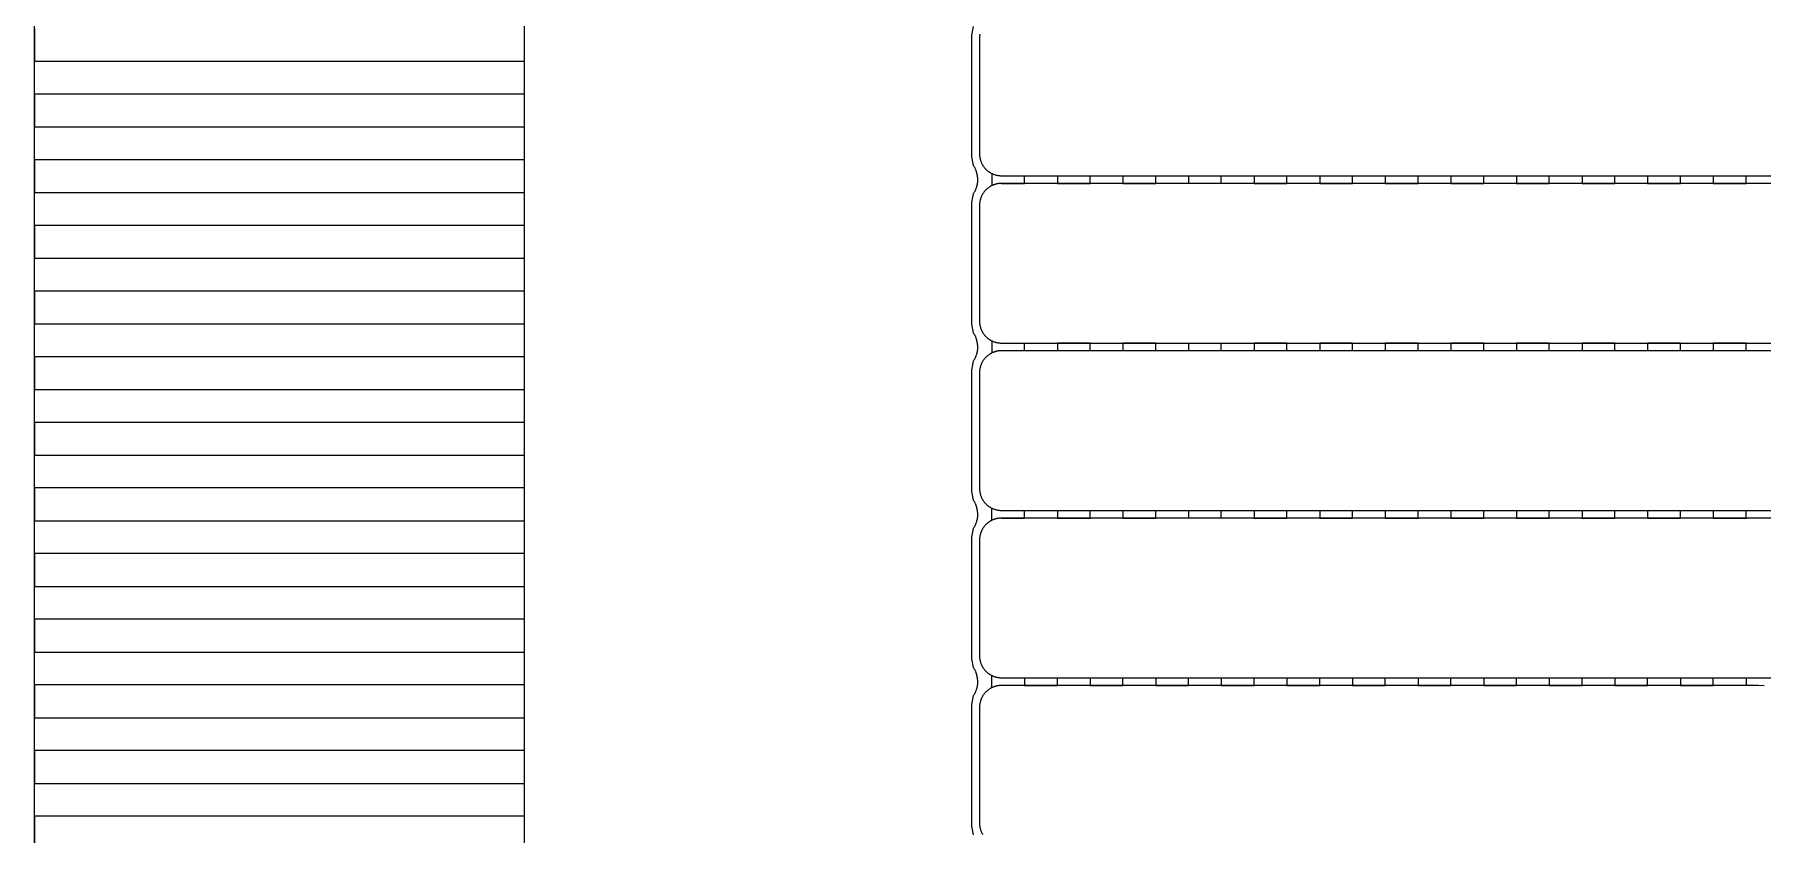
# Model space of a CAD drawing. Header units: metres. Extents: x 141.3 to 191.2, y -114.6 to -61.8.
# Drawn here: x 174.25 to 180.97, y -81.14 to -78.03 of the extents above; entities that cross this region are included whole.
import ezdxf

# ---------------------------------------------------------------- set-up
doc = ezdxf.new("R2010")
doc.units = ezdxf.units.M

msp = doc.modelspace()

# ---------------------------------------------------------------- linework, layer by layer
for points in [[(174.251, -86.075), (174.251, -65.0801)], [(176.155, -65.0801), (176.155, -88.2916)], [(174.251, -78.011), (174.251, -78.1385), (176.155, -78.1385), (176.155, -78.266), (174.251, -78.266), (174.251, -78.3935), (176.155, -78.3935), (176.155, -78.521), (174.251, -78.521), (174.251, -78.6485), (176.155, -78.6485), (176.155, -78.776), (174.251, -78.776), (174.251, -78.9035), (176.155, -78.9035), (176.155, -79.031), (174.251, -79.031), (174.251, -79.1585), (176.155, -79.1585), (176.155, -79.286), (174.251, -79.286), (174.251, -79.4135), (176.155, -79.4135), (176.155, -79.541), (174.251, -79.541), (174.251, -79.6685), (176.155, -79.6685), (176.155, -79.796), (174.251, -79.796), (174.251, -79.9235), (176.155, -79.9235), (176.155, -80.051), (174.251, -80.051), (174.251, -80.1785), (176.155, -80.1785), (176.155, -80.306), (174.251, -80.306), (174.251, -80.4335), (176.155, -80.4335), (176.155, -80.561), (174.251, -80.561), (174.251, -80.6885), (176.155, -80.6885), (176.155, -80.816), (174.251, -80.816), (174.251, -80.9435), (176.155, -80.9435), (176.155, -81.071), (174.251, -81.071), (174.251, -81.1985)], [(177.9012, -81.1431), (177.8945, -81.1094), (177.8945, -80.6366), (177.9012, -80.6029), (177.9021, -80.6016), (177.9032, -80.5999), (177.9043, -80.5981), (177.9054, -80.5963), (177.9064, -80.5945), (177.9073, -80.5926), (177.9082, -80.5907), (177.9091, -80.5888), (177.9099, -80.5869), (177.9117, -80.5828), (177.9124, -80.5808), (177.9132, -80.5789), (177.9138, -80.5769), (177.9145, -80.5749), (177.915, -80.5729), (177.9156, -80.5709), (177.9161, -80.5689), (177.9165, -80.5668), (177.9169, -80.5648), (177.9172, -80.5627), (177.9175, -80.5607), (177.9177, -80.5586), (177.9179, -80.5565), (177.918, -80.5544), (177.9181, -80.5523), (177.9181, -80.5502), (177.9181, -80.5482), (177.918, -80.5461), (177.9179, -80.544), (177.9177, -80.5419), (177.9175, -80.5398), (177.9172, -80.5378), (177.9169, -80.5357), (177.9165, -80.5337), (177.9148, -80.525), (177.9143, -80.523), (177.9139, -80.521), (177.9133, -80.5189), (177.9127, -80.5169), (177.9121, -80.515), (177.9114, -80.513), (177.9107, -80.511), (177.9099, -80.5091), (177.9091, -80.5072), (177.9082, -80.5053), (177.9073, -80.5034), (177.9064, -80.5015), (177.9054, -80.4997), (177.9043, -80.4979), (177.9032, -80.4961), (177.9021, -80.4944), (177.9012, -80.4931), (177.8945, -80.4594), (177.8945, -79.9866), (177.9012, -79.9529), (177.9021, -79.9516), (177.9032, -79.9499), (177.9043, -79.9481), (177.9054, -79.9463), (177.9064, -79.9445), (177.9073, -79.9426), (177.9082, -79.9407), (177.9091, -79.9388), (177.9099, -79.9369), (177.9117, -79.9328), (177.9124, -79.9308), (177.9132, -79.9289), (177.9138, -79.9269), (177.9145, -79.9249), (177.915, -79.9229), (177.9156, -79.9209), (177.9161, -79.9189), (177.9165, -79.9168), (177.9169, -79.9148), (177.9172, -79.9127), (177.9175, -79.9107), (177.9177, -79.9086), (177.9179, -79.9065), (177.918, -79.9044), (177.9181, -79.9023), (177.9181, -79.9002), (177.9181, -79.8982), (177.918, -79.8961), (177.9179, -79.894), (177.9177, -79.8919), (177.9175, -79.8898), (177.9172, -79.8878), (177.9169, -79.8857), (177.9165, -79.8837), (177.9148, -79.875), (177.9143, -79.873), (177.9139, -79.871), (177.9133, -79.8689), (177.9127, -79.8669), (177.9121, -79.865), (177.9114, -79.863), (177.9107, -79.861), (177.9099, -79.8591), (177.9091, -79.8572), (177.9082, -79.8553), (177.9073, -79.8534), (177.9064, -79.8515), (177.9054, -79.8497), (177.9043, -79.8479), (177.9032, -79.8461), (177.9021, -79.8444), (177.9012, -79.8431), (177.8945, -79.8094), (177.8945, -79.3366), (177.8958, -79.3303), (177.9012, -79.3029), (177.9021, -79.3016), (177.9032, -79.2999), (177.9043, -79.2981), (177.9054, -79.2963), (177.9064, -79.2945), (177.9073, -79.2926), (177.9082, -79.2907), (177.9091, -79.2888), (177.9099, -79.2869), (177.9117, -79.2828), (177.9124, -79.2808), (177.9132, -79.2789), (177.9138, -79.2769), (177.9145, -79.2749), (177.915, -79.2729), (177.9156, -79.2709), (177.9161, -79.2689), (177.9165, -79.2668), (177.9169, -79.2648), (177.9172, -79.2627), (177.9175, -79.2607), (177.9177, -79.2586), (177.9179, -79.2565), (177.918, -79.2544), (177.9181, -79.2523), (177.9181, -79.2502), (177.9181, -79.2482), (177.918, -79.2461), (177.9179, -79.244), (177.9177, -79.2419), (177.9175, -79.2398), (177.9172, -79.2378), (177.9169, -79.2357), (177.9165, -79.2337), (177.9148, -79.225), (177.9143, -79.223), (177.9139, -79.221), (177.9133, -79.2189), (177.9127, -79.2169), (177.9121, -79.215), (177.9114, -79.213), (177.9107, -79.211), (177.9099, -79.2091), (177.9091, -79.2072), (177.9082, -79.2053), (177.9073, -79.2034), (177.9064, -79.2015), (177.9054, -79.1997), (177.9043, -79.1979), (177.9032, -79.1961), (177.9021, -79.1944), (177.9012, -79.1931), (177.8945, -79.1594), (177.8945, -78.6866), (177.8986, -78.6659), (177.9012, -78.6529), (177.9021, -78.6516), (177.9032, -78.6499), (177.9043, -78.6481), (177.9054, -78.6463), (177.9064, -78.6445), (177.9073, -78.6426), (177.9082, -78.6407), (177.9091, -78.6388), (177.9099, -78.6369), (177.9117, -78.6328), (177.9124, -78.6308), (177.9132, -78.6289), (177.9138, -78.6269), (177.9145, -78.6249), (177.915, -78.6229), (177.9156, -78.6209), (177.9161, -78.6189), (177.9165, -78.6168), (177.9169, -78.6148), (177.9172, -78.6127), (177.9175, -78.6107), (177.9177, -78.6086), (177.9179, -78.6065), (177.918, -78.6044), (177.9181, -78.6023), (177.9181, -78.6002), (177.9181, -78.5982), (177.918, -78.5961), (177.9179, -78.594), (177.9177, -78.5919), (177.9175, -78.5898), (177.9172, -78.5878), (177.9169, -78.5857), (177.9165, -78.5837), (177.9148, -78.575), (177.9143, -78.573), (177.9139, -78.571), (177.9133, -78.5689), (177.9127, -78.5669), (177.9121, -78.565), (177.9114, -78.563), (177.9107, -78.561), (177.9099, -78.5591), (177.9091, -78.5572), (177.9082, -78.5553), (177.9073, -78.5534), (177.9064, -78.5515), (177.9054, -78.5497), (177.9043, -78.5479), (177.9032, -78.5461), (177.9021, -78.5444), (177.9012, -78.5431), (177.8945, -78.5094), (177.8945, -78.0366), (177.9012, -78.0029)], [(177.9263, -78.0335), (177.9259, -78.0355), (177.9256, -78.0376), (177.9254, -78.0397), (177.9252, -78.0417), (177.9251, -78.0438), (177.925, -78.0459), (177.925, -78.048), (177.925, -78.498)], [(177.925, -78.498), (177.925, -78.5001), (177.9251, -78.5022), (177.9252, -78.5043), (177.9254, -78.5063), (177.9256, -78.5084), (177.9259, -78.5105), (177.9263, -78.5125), (177.9266, -78.5146), (177.9271, -78.5166), (177.9275, -78.5187), (177.9281, -78.5207), (177.9287, -78.5227), (177.9293, -78.5247), (177.93, -78.5266), (177.9307, -78.5286), (177.9315, -78.5305), (177.9323, -78.5324), (177.9332, -78.5343), (177.9341, -78.5362), (177.935, -78.5381), (177.936, -78.5399), (177.9371, -78.5417), (177.9382, -78.5435), (177.9393, -78.5452), (177.9405, -78.5469), (177.9417, -78.5486), (177.943, -78.5503), (177.9443, -78.5519), (177.9456, -78.5535), (177.947, -78.5551), (177.9484, -78.5566), (177.9499, -78.5581), (177.9514, -78.5596), (177.9529, -78.561), (177.9545, -78.5624), (177.9561, -78.5637), (177.9577, -78.565), (177.9594, -78.5663), (177.9611, -78.5675), (177.9628, -78.5687), (177.9645, -78.5698), (177.9663, -78.5709), (177.9681, -78.572), (177.9699, -78.573), (177.9718, -78.5739), (177.9737, -78.5748), (177.9756, -78.5757), (177.9775, -78.5765), (177.9794, -78.5773), (177.9814, -78.578), (177.9833, -78.5787), (177.9853, -78.5793), (177.9873, -78.5799), (177.9893, -78.5805), (177.9914, -78.5809), (177.9934, -78.5814), (177.9955, -78.5817), (177.9975, -78.5821), (177.9996, -78.5824), (178.0017, -78.5826), (178.0037, -78.5828), (178.0058, -78.5829), (178.0079, -78.583), (178.01, -78.583), (178.8056, -78.583), (178.8058, -78.583), (178.8079, -78.5831), (178.81, -78.5831), (182.2845, -78.5831)], [(177.9725, -78.5743), (177.9725, -78.6217)], [(182.047, -78.6129), (178.81, -78.6129), (178.8079, -78.6129), (178.8058, -78.613), (178.8056, -78.613), (178.01, -78.613), (178.1, -78.613), (178.1, -78.583), (178.2275, -78.583), (178.2275, -78.613), (178.355, -78.613), (178.355, -78.583), (178.4825, -78.583), (178.4825, -78.613), (178.61, -78.613), (178.61, -78.583), (178.7375, -78.583), (178.7375, -78.613)], [(178.865, -78.6129), (178.865, -78.5831), (178.9925, -78.5831), (178.9925, -78.6129), (179.12, -78.6129), (179.12, -78.5831), (179.2475, -78.5831), (179.2475, -78.6129), (179.375, -78.6129), (179.375, -78.5831), (179.5025, -78.5831), (179.5025, -78.6129), (179.63, -78.6129), (179.63, -78.5831), (179.7575, -78.5831), (179.7575, -78.6129), (179.885, -78.6129), (179.885, -78.5831), (180.0125, -78.5831), (180.0125, -78.6129), (180.14, -78.6129), (180.14, -78.5831), (180.2675, -78.5831), (180.2675, -78.6129), (180.395, -78.6129), (180.395, -78.5831), (180.5225, -78.5831), (180.5225, -78.6129), (180.65, -78.6129), (180.65, -78.5831), (180.7775, -78.5831), (180.7775, -78.6129), (180.905, -78.6129), (180.905, -78.5831), (181.0325, -78.5831)], [(178.01, -78.613), (178.0079, -78.613), (178.0058, -78.6131), (178.0037, -78.6132), (178.0017, -78.6134), (177.9996, -78.6136), (177.9975, -78.6139), (177.9955, -78.6143), (177.9934, -78.6146), (177.9914, -78.6151), (177.9893, -78.6155), (177.9873, -78.6161), (177.9853, -78.6167), (177.9833, -78.6173), (177.9814, -78.618), (177.9794, -78.6187), (177.9775, -78.6195), (177.9756, -78.6203), (177.9737, -78.6212), (177.9718, -78.6221), (177.9699, -78.623), (177.9681, -78.624), (177.9663, -78.6251), (177.9645, -78.6262), (177.9628, -78.6273), (177.9611, -78.6285), (177.9594, -78.6297), (177.9577, -78.631), (177.9561, -78.6323), (177.9545, -78.6336), (177.9529, -78.635), (177.9514, -78.6364), (177.9499, -78.6379), (177.9484, -78.6394), (177.947, -78.6409), (177.9456, -78.6425), (177.9443, -78.6441), (177.943, -78.6457), (177.9417, -78.6474), (177.9405, -78.6491), (177.9393, -78.6508), (177.9382, -78.6525), (177.9371, -78.6543), (177.936, -78.6561), (177.935, -78.6579), (177.9341, -78.6598), (177.9332, -78.6617), (177.9323, -78.6636), (177.9315, -78.6655), (177.9307, -78.6674), (177.93, -78.6694), (177.9293, -78.6713), (177.9287, -78.6733), (177.9281, -78.6753), (177.9275, -78.6773), (177.9271, -78.6794), (177.9266, -78.6814), (177.9263, -78.6835), (177.9259, -78.6855), (177.9256, -78.6876), (177.9254, -78.6897), (177.9252, -78.6917), (177.9251, -78.6938), (177.925, -78.6959), (177.925, -78.698), (177.925, -79.148), (177.925, -79.1501), (177.9251, -79.1522), (177.9252, -79.1543), (177.9254, -79.1563), (177.9256, -79.1584), (177.9259, -79.1605), (177.9263, -79.1625), (177.9266, -79.1646), (177.9271, -79.1666), (177.9275, -79.1687), (177.9281, -79.1707), (177.9287, -79.1727), (177.9293, -79.1747), (177.93, -79.1766), (177.9307, -79.1786), (177.9315, -79.1805), (177.9323, -79.1824), (177.9332, -79.1843), (177.9341, -79.1862), (177.935, -79.1881), (177.936, -79.1899), (177.9371, -79.1917), (177.9382, -79.1935), (177.9393, -79.1952), (177.9405, -79.1969), (177.9417, -79.1986), (177.943, -79.2003), (177.9443, -79.2019), (177.9456, -79.2035), (177.947, -79.2051), (177.9484, -79.2066), (177.9499, -79.2081), (177.9514, -79.2096), (177.9529, -79.211), (177.9545, -79.2124), (177.9561, -79.2137), (177.9577, -79.215), (177.9594, -79.2163), (177.9611, -79.2175), (177.9628, -79.2187), (177.9645, -79.2198), (177.9663, -79.2209), (177.9681, -79.222), (177.9699, -79.223), (177.9718, -79.2239), (177.9737, -79.2248), (177.9756, -79.2257), (177.9775, -79.2265), (177.9794, -79.2273), (177.9814, -79.228), (177.9833, -79.2287), (177.9853, -79.2293), (177.9873, -79.2299), (177.9893, -79.2305), (177.9914, -79.2309), (177.9934, -79.2314), (177.9955, -79.2317), (177.9975, -79.2321), (177.9996, -79.2324), (178.0017, -79.2326), (178.0037, -79.2328), (178.0058, -79.2329), (178.0079, -79.233), (178.01, -79.233), (178.8056, -79.233), (178.8058, -79.233), (178.8079, -79.2331), (178.81, -79.2331), (181.9185, -79.2331)], [(181.681, -79.2629), (178.81, -79.2629), (178.8079, -79.2629), (178.8058, -79.263), (178.8056, -79.263), (178.01, -79.263), (178.0079, -79.263), (178.0058, -79.2631), (178.0037, -79.2632), (178.0017, -79.2634), (177.9996, -79.2636), (177.9975, -79.2639), (177.9955, -79.2643), (177.9934, -79.2646), (177.9914, -79.2651), (177.9893, -79.2655), (177.9873, -79.2661), (177.9853, -79.2667), (177.9833, -79.2673), (177.9814, -79.268), (177.9794, -79.2687), (177.9775, -79.2695), (177.9756, -79.2703), (177.9737, -79.2712), (177.9718, -79.2721), (177.9699, -79.273), (177.9681, -79.274), (177.9663, -79.2751), (177.9645, -79.2762), (177.9628, -79.2773), (177.9611, -79.2785), (177.9594, -79.2797), (177.9577, -79.281), (177.9561, -79.2823), (177.9545, -79.2836), (177.9529, -79.285), (177.9514, -79.2864), (177.9499, -79.2879), (177.9484, -79.2894), (177.947, -79.2909), (177.9456, -79.2925), (177.9443, -79.2941), (177.943, -79.2957), (177.9417, -79.2974), (177.9405, -79.2991), (177.9393, -79.3008), (177.9382, -79.3025), (177.9371, -79.3043), (177.936, -79.3061), (177.935, -79.3079), (177.9341, -79.3098), (177.9332, -79.3117), (177.9323, -79.3136), (177.9315, -79.3155), (177.9307, -79.3174), (177.93, -79.3194), (177.9293, -79.3213), (177.9287, -79.3233), (177.9281, -79.3253), (177.9275, -79.3273), (177.9271, -79.3294), (177.9266, -79.3314), (177.9263, -79.3335), (177.9259, -79.3355), (177.9256, -79.3376), (177.9254, -79.3397), (177.9252, -79.3417), (177.9251, -79.3438), (177.925, -79.3459), (177.925, -79.348), (177.925, -79.798)], [(177.9725, -79.2243), (177.9725, -79.2717)], [(178.7375, -79.233), (178.7375, -79.263), (178.61, -79.263), (178.61, -79.233), (178.4825, -79.233), (178.4825, -79.263), (178.355, -79.263), (178.355, -79.233), (178.2275, -79.233), (178.2275, -79.263), (178.1, -79.263), (178.1, -79.233)], [(181.0325, -79.2629), (180.905, -79.2629), (180.905, -79.2331), (180.7775, -79.2331), (180.7775, -79.2629), (180.65, -79.2629), (180.65, -79.2331), (180.5225, -79.2331), (180.5225, -79.2629), (180.395, -79.2629), (180.395, -79.2331), (180.2675, -79.2331), (180.2675, -79.2629), (180.14, -79.2629), (180.14, -79.2331), (180.0125, -79.2331), (180.0125, -79.2629), (179.885, -79.2629), (179.885, -79.2331), (179.7575, -79.2331), (179.7575, -79.2629), (179.63, -79.2629), (179.63, -79.2331), (179.5025, -79.2331), (179.5025, -79.2629), (179.375, -79.2629), (179.375, -79.2331), (179.2475, -79.2331), (179.2475, -79.2629), (179.12, -79.2629), (179.12, -79.2331), (178.9925, -79.2331), (178.9925, -79.2629), (178.865, -79.2629), (178.865, -79.2331)], [(177.925, -79.798), (177.925, -79.8001), (177.9251, -79.8022), (177.9252, -79.8043), (177.9254, -79.8063), (177.9256, -79.8084), (177.9259, -79.8105), (177.9263, -79.8125), (177.9266, -79.8146), (177.9271, -79.8166), (177.9275, -79.8187), (177.9281, -79.8207), (177.9287, -79.8227), (177.9293, -79.8247), (177.93, -79.8266), (177.9307, -79.8286), (177.9315, -79.8305), (177.9323, -79.8324), (177.9332, -79.8343), (177.9341, -79.8362), (177.935, -79.8381), (177.936, -79.8399), (177.9371, -79.8417), (177.9382, -79.8435), (177.9393, -79.8452), (177.9405, -79.8469), (177.9417, -79.8486), (177.943, -79.8503), (177.9443, -79.8519), (177.9456, -79.8535), (177.947, -79.8551), (177.9484, -79.8566), (177.9499, -79.8581), (177.9514, -79.8596), (177.9529, -79.861), (177.9545, -79.8624), (177.9561, -79.8637), (177.9577, -79.865), (177.9594, -79.8663), (177.9611, -79.8675), (177.9628, -79.8687), (177.9645, -79.8698), (177.9663, -79.8709), (177.9681, -79.872), (177.9699, -79.873), (177.9718, -79.8739), (177.9737, -79.8748), (177.9756, -79.8757), (177.9775, -79.8765), (177.9794, -79.8773), (177.9814, -79.878), (177.9833, -79.8787), (177.9853, -79.8793), (177.9873, -79.8799), (177.9893, -79.8805), (177.9914, -79.8809), (177.9934, -79.8814), (177.9955, -79.8817), (177.9975, -79.8821), (177.9996, -79.8824), (178.0017, -79.8826), (178.0037, -79.8828), (178.0058, -79.8829), (178.0079, -79.883), (178.01, -79.883), (178.8056, -79.883), (178.8058, -79.883), (178.8079, -79.8831), (178.81, -79.8831), (181.5525, -79.8831)], [(178.01, -79.913), (178.0079, -79.913), (178.0058, -79.9131), (178.0037, -79.9132), (178.0017, -79.9134), (177.9996, -79.9136), (177.9975, -79.9139), (177.9955, -79.9143), (177.9934, -79.9146), (177.9914, -79.9151), (177.9893, -79.9155), (177.9873, -79.9161), (177.9853, -79.9167), (177.9833, -79.9173), (177.9814, -79.918), (177.9794, -79.9187), (177.9775, -79.9195), (177.9756, -79.9203), (177.9737, -79.9212), (177.9718, -79.9221), (177.9699, -79.923), (177.9681, -79.924), (177.9663, -79.9251), (177.9645, -79.9262), (177.9628, -79.9273), (177.9611, -79.9285), (177.9594, -79.9297), (177.9577, -79.931), (177.9561, -79.9323), (177.9545, -79.9336), (177.9529, -79.935), (177.9514, -79.9364), (177.9499, -79.9379), (177.9484, -79.9394), (177.947, -79.9409), (177.9456, -79.9425), (177.9443, -79.9441), (177.943, -79.9457), (177.9417, -79.9474), (177.9405, -79.9491), (177.9393, -79.9508), (177.9382, -79.9525), (177.9371, -79.9543), (177.936, -79.9561), (177.935, -79.9579), (177.9341, -79.9598), (177.9332, -79.9617), (177.9323, -79.9636), (177.9315, -79.9655), (177.9307, -79.9674), (177.93, -79.9694), (177.9293, -79.9713), (177.9287, -79.9733), (177.9281, -79.9753), (177.9275, -79.9773), (177.9271, -79.9794), (177.9266, -79.9814), (177.9263, -79.9835), (177.9259, -79.9855), (177.9256, -79.9876), (177.9254, -79.9897), (177.9252, -79.9917), (177.9251, -79.9938), (177.925, -79.9959), (177.925, -79.998), (177.925, -80.448), (177.925, -80.4501), (177.9251, -80.4522), (177.9252, -80.4543), (177.9254, -80.4563), (177.9256, -80.4584), (177.9259, -80.4605), (177.9263, -80.4625), (177.9266, -80.4646), (177.9271, -80.4666), (177.9275, -80.4687), (177.9281, -80.4707), (177.9287, -80.4727), (177.9293, -80.4747), (177.93, -80.4766), (177.9307, -80.4786), (177.9315, -80.4805), (177.9323, -80.4824), (177.9332, -80.4843), (177.9341, -80.4862), (177.935, -80.4881), (177.936, -80.4899), (177.9371, -80.4917), (177.9382, -80.4935), (177.9393, -80.4952), (177.9405, -80.4969), (177.9417, -80.4986), (177.943, -80.5003), (177.9443, -80.5019), (177.9456, -80.5035), (177.947, -80.5051), (177.9484, -80.5066), (177.9499, -80.5081), (177.9514, -80.5096), (177.9529, -80.511), (177.9545, -80.5124), (177.9561, -80.5137), (177.9577, -80.515), (177.9594, -80.5163), (177.9611, -80.5175), (177.9628, -80.5187), (177.9645, -80.5198), (177.9663, -80.5209), (177.9681, -80.522), (177.9699, -80.523), (177.9718, -80.5239), (177.9737, -80.5248), (177.9756, -80.5257), (177.9775, -80.5265), (177.9794, -80.5273), (177.9814, -80.528), (177.9833, -80.5287), (177.9853, -80.5293), (177.9873, -80.5299), (177.9893, -80.5305), (177.9914, -80.5309), (177.9934, -80.5314), (177.9955, -80.5317), (177.9975, -80.5321), (177.9996, -80.5324), (178.0017, -80.5326), (178.0037, -80.5328), (178.0058, -80.5329), (178.0079, -80.533), (178.01, -80.533), (178.8056, -80.533), (178.8058, -80.533), (178.8079, -80.5331), (178.81, -80.5331), (181.1865, -80.5331)], [(177.9725, -79.9217), (177.9725, -79.8743)], [(181.315, -79.9129), (178.81, -79.9129), (178.8079, -79.9129), (178.8058, -79.913), (178.8056, -79.913), (178.01, -79.913), (178.1, -79.913), (178.1, -79.883), (178.2275, -79.883), (178.2275, -79.913), (178.355, -79.913), (178.355, -79.883), (178.4825, -79.883), (178.4825, -79.913), (178.61, -79.913), (178.61, -79.883), (178.7375, -79.883), (178.7375, -79.913)], [(178.865, -79.9129), (178.865, -79.8831), (178.9925, -79.8831), (178.9925, -79.9129), (179.12, -79.9129), (179.12, -79.8831), (179.2475, -79.8831), (179.2475, -79.9129), (179.375, -79.9129), (179.375, -79.8831), (179.5025, -79.8831), (179.5025, -79.9129), (179.63, -79.9129), (179.63, -79.8831), (179.7575, -79.8831), (179.7575, -79.9129), (179.885, -79.9129), (179.885, -79.8831), (180.0125, -79.8831), (180.0125, -79.9129), (180.14, -79.9129), (180.14, -79.8831), (180.2675, -79.8831), (180.2675, -79.9129), (180.395, -79.9129), (180.395, -79.8831), (180.5225, -79.8831), (180.5225, -79.9129), (180.65, -79.9129), (180.65, -79.8831), (180.7775, -79.8831), (180.7775, -79.9129), (180.905, -79.9129), (180.905, -79.8831), (181.0325, -79.8831)], [(177.9725, -80.5717), (177.9725, -80.5243)], [(178.1, -80.533), (178.1, -80.563), (178.2275, -80.563), (178.2275, -80.533), (178.355, -80.533), (178.355, -80.563), (178.4825, -80.563), (178.4825, -80.533), (178.61, -80.533), (178.61, -80.563), (178.7375, -80.563), (178.7375, -80.533)], [(178.865, -80.5331), (178.865, -80.5629), (178.9925, -80.5629), (178.9925, -80.5331), (179.12, -80.5331), (179.12, -80.5629), (179.2475, -80.5629), (179.2475, -80.5331), (179.375, -80.5331), (179.375, -80.5629), (179.5025, -80.5629), (179.5025, -80.5331), (179.63, -80.5331), (179.63, -80.5629), (179.7575, -80.5629), (179.7575, -80.5331), (179.885, -80.5331), (179.885, -80.5629), (180.0125, -80.5629), (180.0125, -80.5331), (180.14, -80.5331), (180.14, -80.5629), (180.2675, -80.5629), (180.2675, -80.5331), (180.395, -80.5331), (180.395, -80.5629), (180.5225, -80.5629), (180.5225, -80.5331), (180.65, -80.5331), (180.65, -80.5629), (180.7775, -80.5629), (180.7775, -80.5331), (180.905, -80.5331), (180.905, -80.5629)], [(180.9752, -80.5641), (180.9532, -80.563), (180.9511, -80.5629), (180.949, -80.5629), (178.81, -80.5629), (178.8079, -80.5629), (178.8058, -80.563), (178.8056, -80.563), (178.01, -80.563), (178.0079, -80.563), (178.0058, -80.5631), (178.0037, -80.5632), (178.0017, -80.5634), (177.9996, -80.5636), (177.9975, -80.5639), (177.9955, -80.5643), (177.9934, -80.5646), (177.9914, -80.5651), (177.9893, -80.5655), (177.9873, -80.5661), (177.9853, -80.5667), (177.9833, -80.5673), (177.9814, -80.568), (177.9794, -80.5687), (177.9775, -80.5695), (177.9756, -80.5703), (177.9737, -80.5712), (177.9718, -80.5721), (177.9699, -80.573), (177.9681, -80.574), (177.9663, -80.5751), (177.9645, -80.5762), (177.9628, -80.5773), (177.9611, -80.5785), (177.9594, -80.5797), (177.9577, -80.581), (177.9561, -80.5823), (177.9545, -80.5836), (177.9529, -80.585), (177.9514, -80.5864), (177.9499, -80.5879), (177.9484, -80.5894), (177.947, -80.5909), (177.9456, -80.5925), (177.9443, -80.5941), (177.943, -80.5957), (177.9417, -80.5974), (177.9405, -80.5991), (177.9393, -80.6008), (177.9382, -80.6025), (177.9371, -80.6043), (177.936, -80.6061), (177.935, -80.6079), (177.9341, -80.6098), (177.9332, -80.6117), (177.9323, -80.6136), (177.9315, -80.6155), (177.9307, -80.6174), (177.93, -80.6194), (177.9293, -80.6213), (177.9287, -80.6233), (177.9281, -80.6253), (177.9275, -80.6273), (177.9271, -80.6294), (177.9266, -80.6314), (177.9263, -80.6335), (177.9259, -80.6355), (177.9256, -80.6376), (177.9254, -80.6397), (177.9252, -80.6417), (177.9251, -80.6438), (177.925, -80.6459), (177.925, -80.648), (177.925, -81.098)], [(177.925, -81.098), (177.925, -81.1001), (177.9251, -81.1022), (177.9252, -81.1043), (177.9254, -81.1063), (177.9256, -81.1084), (177.9259, -81.1105), (177.9263, -81.1125), (177.9266, -81.1146), (177.9271, -81.1166), (177.9275, -81.1187), (177.9281, -81.1207), (177.9287, -81.1227), (177.9293, -81.1247), (177.93, -81.1266), (177.9307, -81.1286), (177.9315, -81.1305), (177.9323, -81.1324), (177.9332, -81.1343), (177.9341, -81.1362), (177.935, -81.1381), (177.936, -81.1399), (177.9371, -81.1417)]]:
    msp.add_lwpolyline(points)

doc.saveas('drawing.dxf')
